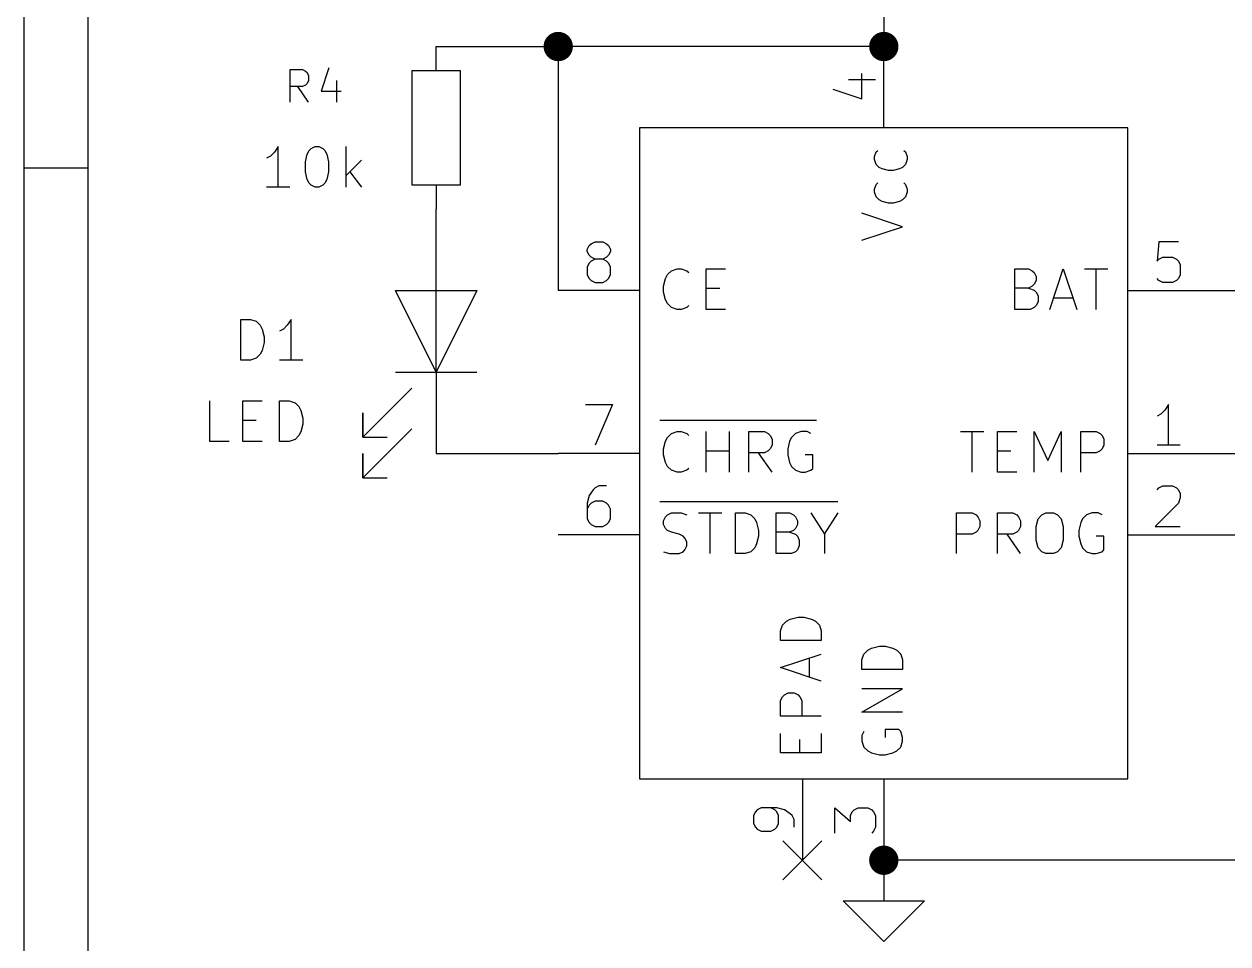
# Model space of a CAD drawing. Header units: inches. Extents: x 0.4 to 16.1, y -11.3 to -0.4.
# Drawn here: x 0.394 to 1.873, y -7.253 to -6.122 of the extents above; entities that cross this region are included whole.
import ezdxf

# ---------------------------------------------------------------- set-up
doc = ezdxf.new("R2010")
doc.units = ezdxf.units.IN
doc.header["$MEASUREMENT"] = 0
for name, color, linetype in [('BLUE', 174, 'CONTINUOUS'), ('GREENSIXTYFIVE', 129, 'CONTINUOUS'), ('LIGHTGREEN', 92, 'CONTINUOUS'), ('LIGHTRED', 12, 'CONTINUOUS'), ('RED', 14, 'CONTINUOUS'), ('WHITE', 250, 'CONTINUOUS')]:
    doc.layers.add(name, color=color, linetype=linetype)

msp = doc.modelspace()

# ---------------------------------------------------------------- linework, layer by layer
at = {"layer": 'BLUE', "linetype": 'CONTINUOUS'}
for p, q in [((1.326, -7.126), (1.374, -7.174)), ((1.374, -7.126), (1.326, -7.174))]:
    msp.add_line(p, q, dxfattribs=at)
at = {"layer": 'GREENSIXTYFIVE', "linetype": 'CONTINUOUS'}
for p, q in [((0.7205, -6.2182), (0.7205, -6.1782)), ((0.7205, -6.1782), (0.7357, -6.1782)), ((0.7205, -6.2182), (0.7205, -6.1782)), ((0.7205, -6.1782), (0.7357, -6.1782)), ((0.7357, -6.1782), (0.7395, -6.1801)), ((0.7357, -6.1782), (0.7395, -6.1801)), ((0.7395, -6.1801), (0.7414, -6.1821)), ((0.7395, -6.1801), (0.7414, -6.1821)), ((0.7414, -6.1821), (0.7433, -6.1859)), ((0.7414, -6.1821), (0.7433, -6.1859)), ((0.7681, -6.1763), (0.7586, -6.2049)), ((0.7681, -6.1763), (0.7586, -6.2049)), ((0.7395, -6.1973), (0.7357, -6.1992)), ((0.7395, -6.1973), (0.7357, -6.1992)), ((0.7414, -6.1954), (0.7395, -6.1973)), ((0.7414, -6.1954), (0.7395, -6.1973)), ((0.7433, -6.1916), (0.7414, -6.1954)), ((0.7433, -6.1916), (0.7414, -6.1954)), ((0.7433, -6.1859), (0.7433, -6.1916)), ((0.7433, -6.1859), (0.7433, -6.1916)), ((0.7776, -6.1916), (0.7776, -6.2182)), ((0.7776, -6.1916), (0.7776, -6.2182)), ((0.7357, -6.1992), (0.7205, -6.1992)), ((0.7357, -6.1992), (0.7205, -6.1992)), ((0.7433, -6.2182), (0.73, -6.1992)), ((0.7433, -6.2182), (0.73, -6.1992)), ((0.7586, -6.2049), (0.7833, -6.2049)), ((0.7586, -6.2049), (0.7833, -6.2049)), ((0.6964, -6.2847), (0.6917, -6.2871)), ((0.6964, -6.2847), (0.6917, -6.2871)), ((0.7012, -6.2799), (0.6964, -6.2847)), ((0.7012, -6.2799), (0.6964, -6.2847)), ((0.706, -6.2728), (0.7012, -6.2799)), ((0.706, -6.2728), (0.7012, -6.2799)), ((0.706, -6.3228), (0.706, -6.2728)), ((0.706, -6.3228), (0.706, -6.2728)), ((0.7393, -6.2919), (0.7417, -6.2823)), ((0.7393, -6.2919), (0.7417, -6.2823)), ((0.7417, -6.2823), (0.744, -6.2776)), ((0.7417, -6.2823), (0.744, -6.2776)), ((0.744, -6.2776), (0.7464, -6.2752)), ((0.744, -6.2776), (0.7464, -6.2752)), ((0.7464, -6.2752), (0.7512, -6.2728)), ((0.7464, -6.2752), (0.7512, -6.2728)), ((0.7512, -6.2728), (0.756, -6.2728)), ((0.7512, -6.2728), (0.756, -6.2728)), ((0.756, -6.2728), (0.7607, -6.2752)), ((0.756, -6.2728), (0.7607, -6.2752)), ((0.7607, -6.2752), (0.7631, -6.2776)), ((0.7607, -6.2752), (0.7631, -6.2776)), ((0.7631, -6.2776), (0.7655, -6.2823)), ((0.7631, -6.2776), (0.7655, -6.2823)), ((0.7655, -6.2823), (0.7679, -6.2919)), ((0.7655, -6.2823), (0.7679, -6.2919)), ((0.7893, -6.3228), (0.7893, -6.2728)), ((0.7893, -6.3228), (0.7893, -6.2728)), ((1.4387, -6.2852), (1.4406, -6.2795)), ((1.4387, -6.2852), (1.4406, -6.2795)), ((1.4387, -6.289), (1.4387, -6.2852)), ((1.4387, -6.289), (1.4387, -6.2852)), ((1.4406, -6.2795), (1.4425, -6.2776)), ((1.4406, -6.2795), (1.4425, -6.2776)), ((1.4748, -6.2776), (1.4768, -6.2795)), ((1.4748, -6.2776), (1.4768, -6.2795)), ((1.4768, -6.2795), (1.4787, -6.2852)), ((1.4768, -6.2795), (1.4787, -6.2852)), ((1.4787, -6.2852), (1.4787, -6.289)), ((1.4787, -6.2852), (1.4787, -6.289)), ((0.7393, -6.3038), (0.7393, -6.2919)), ((0.7393, -6.3038), (0.7393, -6.2919)), ((0.7679, -6.2919), (0.7679, -6.3038)), ((0.7679, -6.2919), (0.7679, -6.3038)), ((0.8083, -6.2895), (0.7893, -6.3085)), ((0.8083, -6.2895), (0.7893, -6.3085)), ((1.4406, -6.2948), (1.4387, -6.289)), ((1.4406, -6.2948), (1.4387, -6.289)), ((1.4444, -6.2986), (1.4406, -6.2948)), ((1.4444, -6.2986), (1.4406, -6.2948)), ((1.4482, -6.3005), (1.4444, -6.2986)), ((1.4482, -6.3005), (1.4444, -6.2986)), ((1.4558, -6.3024), (1.4482, -6.3005)), ((1.4558, -6.3024), (1.4482, -6.3005)), ((1.4691, -6.3005), (1.4615, -6.3024)), ((1.4691, -6.3005), (1.4615, -6.3024)), ((1.4729, -6.2986), (1.4691, -6.3005)), ((1.4729, -6.2986), (1.4691, -6.3005)), ((1.4768, -6.2948), (1.4729, -6.2986)), ((1.4768, -6.2948), (1.4729, -6.2986)), ((1.4787, -6.289), (1.4768, -6.2948)), ((1.4787, -6.289), (1.4768, -6.2948)), ((0.7417, -6.3133), (0.7393, -6.3038)), ((0.7417, -6.3133), (0.7393, -6.3038)), ((0.744, -6.318), (0.7417, -6.3133)), ((0.744, -6.318), (0.7417, -6.3133)), ((0.7655, -6.3133), (0.7631, -6.318)), ((0.7655, -6.3133), (0.7631, -6.318)), ((0.7679, -6.3038), (0.7655, -6.3133)), ((0.7679, -6.3038), (0.7655, -6.3133)), ((0.794, -6.3038), (0.8083, -6.3228)), ((0.794, -6.3038), (0.8083, -6.3228)), ((1.4615, -6.3024), (1.4558, -6.3024)), ((1.4615, -6.3024), (1.4558, -6.3024)), ((0.7202, -6.3228), (0.6917, -6.3228)), ((0.7202, -6.3228), (0.6917, -6.3228)), ((0.7464, -6.3204), (0.744, -6.318)), ((0.7464, -6.3204), (0.744, -6.318)), ((0.7512, -6.3228), (0.7464, -6.3204)), ((0.7512, -6.3228), (0.7464, -6.3204)), ((0.756, -6.3228), (0.7512, -6.3228)), ((0.756, -6.3228), (0.7512, -6.3228)), ((0.7607, -6.3204), (0.756, -6.3228)), ((0.7607, -6.3204), (0.756, -6.3228)), ((0.7631, -6.318), (0.7607, -6.3204)), ((0.7631, -6.318), (0.7607, -6.3204)), ((1.4387, -6.3252), (1.4406, -6.3195)), ((1.4387, -6.3252), (1.4406, -6.3195)), ((1.4387, -6.329), (1.4387, -6.3252)), ((1.4387, -6.329), (1.4387, -6.3252)), ((1.4406, -6.3348), (1.4387, -6.329)), ((1.4406, -6.3348), (1.4387, -6.329)), ((1.4406, -6.3195), (1.4425, -6.3176)), ((1.4406, -6.3195), (1.4425, -6.3176)), ((1.4748, -6.3176), (1.4768, -6.3195)), ((1.4748, -6.3176), (1.4768, -6.3195)), ((1.4768, -6.3195), (1.4787, -6.3252)), ((1.4768, -6.3195), (1.4787, -6.3252)), ((1.4787, -6.329), (1.4768, -6.3348)), ((1.4787, -6.329), (1.4768, -6.3348)), ((1.4787, -6.3252), (1.4787, -6.329)), ((1.4787, -6.3252), (1.4787, -6.329)), ((1.4444, -6.3386), (1.4406, -6.3348)), ((1.4444, -6.3386), (1.4406, -6.3348)), ((1.4482, -6.3405), (1.4444, -6.3386)), ((1.4482, -6.3405), (1.4444, -6.3386)), ((1.4558, -6.3424), (1.4482, -6.3405)), ((1.4558, -6.3424), (1.4482, -6.3405)), ((1.4615, -6.3424), (1.4558, -6.3424)), ((1.4615, -6.3424), (1.4558, -6.3424)), ((1.4691, -6.3405), (1.4615, -6.3424)), ((1.4691, -6.3405), (1.4615, -6.3424)), ((1.4729, -6.3386), (1.4691, -6.3405)), ((1.4729, -6.3386), (1.4691, -6.3405)), ((1.4768, -6.3348), (1.4729, -6.3386)), ((1.4768, -6.3348), (1.4729, -6.3386)), ((1.4731, -6.3714), (1.4231, -6.3548)), ((1.4731, -6.3714), (1.4231, -6.3548)), ((1.4231, -6.3881), (1.4731, -6.3714)), ((1.4231, -6.3881), (1.4731, -6.3714)), ((1.1819, -6.435), (1.1843, -6.4303)), ((1.1819, -6.435), (1.1843, -6.4303)), ((1.1843, -6.4303), (1.189, -6.4255)), ((1.1843, -6.4303), (1.189, -6.4255)), ((1.189, -6.4255), (1.1962, -6.4231)), ((1.189, -6.4255), (1.1962, -6.4231)), ((1.1962, -6.4231), (1.2009, -6.4231)), ((1.1962, -6.4231), (1.2009, -6.4231)), ((1.2009, -6.4231), (1.2081, -6.4255)), ((1.2009, -6.4231), (1.2081, -6.4255)), ((1.2081, -6.4255), (1.2105, -6.4279)), ((1.2081, -6.4255), (1.2105, -6.4279)), ((1.2319, -6.4731), (1.2319, -6.4231)), ((1.2319, -6.4231), (1.2557, -6.4231)), ((1.2319, -6.4731), (1.2319, -6.4231)), ((1.2319, -6.4231), (1.2557, -6.4231)), ((1.6109, -6.4731), (1.6109, -6.4231)), ((1.6109, -6.4231), (1.6276, -6.4231)), ((1.6109, -6.4731), (1.6109, -6.4231)), ((1.6109, -6.4231), (1.6276, -6.4231)), ((1.6276, -6.4231), (1.6324, -6.4255)), ((1.6276, -6.4231), (1.6324, -6.4255)), ((1.6324, -6.4255), (1.6348, -6.4279)), ((1.6324, -6.4255), (1.6348, -6.4279)), ((1.6348, -6.4279), (1.6371, -6.4327)), ((1.6348, -6.4279), (1.6371, -6.4327)), ((1.6371, -6.4327), (1.6371, -6.4374)), ((1.6371, -6.4327), (1.6371, -6.4374)), ((1.6538, -6.4731), (1.6705, -6.4231)), ((1.6538, -6.4731), (1.6705, -6.4231)), ((1.6705, -6.4231), (1.6871, -6.4731)), ((1.6705, -6.4231), (1.6871, -6.4731)), ((1.6967, -6.4231), (1.7252, -6.4231)), ((1.6967, -6.4231), (1.7252, -6.4231)), ((1.711, -6.4731), (1.711, -6.4231)), ((1.711, -6.4731), (1.711, -6.4231)), ((1.1795, -6.4446), (1.1819, -6.435)), ((1.1795, -6.4446), (1.1819, -6.435)), ((1.1795, -6.4517), (1.1795, -6.4446)), ((1.1795, -6.4517), (1.1795, -6.4446)), ((1.2319, -6.4469), (1.2486, -6.4469)), ((1.2319, -6.4469), (1.2486, -6.4469)), ((1.6276, -6.4469), (1.6109, -6.4469)), ((1.6276, -6.4469), (1.6109, -6.4469)), ((1.6324, -6.4446), (1.6276, -6.4469)), ((1.6324, -6.4446), (1.6276, -6.4469)), ((1.6276, -6.4469), (1.6348, -6.4493)), ((1.6276, -6.4469), (1.6348, -6.4493)), ((1.6348, -6.4422), (1.6324, -6.4446)), ((1.6348, -6.4422), (1.6324, -6.4446)), ((1.6371, -6.4374), (1.6348, -6.4422)), ((1.6371, -6.4374), (1.6348, -6.4422)), ((1.1819, -6.4612), (1.1795, -6.4517)), ((1.1819, -6.4612), (1.1795, -6.4517)), ((1.1843, -6.466), (1.1819, -6.4612)), ((1.1843, -6.466), (1.1819, -6.4612)), ((1.6348, -6.4493), (1.6371, -6.4517)), ((1.6348, -6.4493), (1.6371, -6.4517)), ((1.6371, -6.4517), (1.6395, -6.4565)), ((1.6371, -6.4517), (1.6395, -6.4565)), ((1.6395, -6.4636), (1.6371, -6.4684)), ((1.6395, -6.4636), (1.6371, -6.4684)), ((1.6395, -6.4565), (1.6395, -6.4636)), ((1.6395, -6.4565), (1.6395, -6.4636)), ((1.6586, -6.4588), (1.6824, -6.4588)), ((1.6586, -6.4588), (1.6824, -6.4588)), ((1.189, -6.4708), (1.1843, -6.466)), ((1.189, -6.4708), (1.1843, -6.466)), ((1.1962, -6.4731), (1.189, -6.4708)), ((1.1962, -6.4731), (1.189, -6.4708)), ((1.2009, -6.4731), (1.1962, -6.4731)), ((1.2009, -6.4731), (1.1962, -6.4731)), ((1.2081, -6.4708), (1.2009, -6.4731)), ((1.2081, -6.4708), (1.2009, -6.4731)), ((1.2105, -6.4684), (1.2081, -6.4708)), ((1.2105, -6.4684), (1.2081, -6.4708)), ((1.2557, -6.4731), (1.2319, -6.4731)), ((1.2557, -6.4731), (1.2319, -6.4731)), ((1.63, -6.4731), (1.6109, -6.4731)), ((1.63, -6.4731), (1.6109, -6.4731)), ((1.6348, -6.4708), (1.63, -6.4731)), ((1.6348, -6.4708), (1.63, -6.4731)), ((1.6371, -6.4684), (1.6348, -6.4708)), ((1.6371, -6.4684), (1.6348, -6.4708)), ((0.6599, -6.5353), (0.6599, -6.4853)), ((0.6599, -6.4853), (0.6718, -6.4853)), ((0.6599, -6.5353), (0.6599, -6.4853)), ((0.6599, -6.4853), (0.6718, -6.4853)), ((0.6718, -6.4853), (0.679, -6.4877)), ((0.6718, -6.4853), (0.679, -6.4877)), ((0.679, -6.4877), (0.6837, -6.4924)), ((0.679, -6.4877), (0.6837, -6.4924)), ((0.6837, -6.4924), (0.6861, -6.4972)), ((0.6837, -6.4924), (0.6861, -6.4972)), ((0.7171, -6.4924), (0.7123, -6.4972)), ((0.7171, -6.4924), (0.7123, -6.4972)), ((0.7218, -6.4853), (0.7171, -6.4924)), ((0.7218, -6.4853), (0.7171, -6.4924)), ((0.7218, -6.5353), (0.7218, -6.4853)), ((0.7218, -6.5353), (0.7218, -6.4853)), ((0.6861, -6.4972), (0.6885, -6.5067)), ((0.6861, -6.4972), (0.6885, -6.5067)), ((0.6885, -6.5067), (0.6885, -6.5139)), ((0.6885, -6.5067), (0.6885, -6.5139)), ((0.7123, -6.4972), (0.7075, -6.4996)), ((0.7123, -6.4972), (0.7075, -6.4996)), ((0.6885, -6.5139), (0.6861, -6.5234)), ((0.6885, -6.5139), (0.6861, -6.5234)), ((0.6718, -6.5353), (0.6599, -6.5353)), ((0.6718, -6.5353), (0.6599, -6.5353)), ((0.679, -6.5329), (0.6718, -6.5353)), ((0.679, -6.5329), (0.6718, -6.5353)), ((0.6837, -6.5282), (0.679, -6.5329)), ((0.6837, -6.5282), (0.679, -6.5329)), ((0.6861, -6.5234), (0.6837, -6.5282)), ((0.6861, -6.5234), (0.6837, -6.5282)), ((0.7361, -6.5353), (0.7075, -6.5353)), ((0.7361, -6.5353), (0.7075, -6.5353)), ((0.6218, -6.6353), (0.6218, -6.5853)), ((0.6218, -6.6353), (0.6218, -6.5853)), ((0.6623, -6.6353), (0.6623, -6.5853)), ((0.6623, -6.5853), (0.6861, -6.5853)), ((0.6623, -6.6353), (0.6623, -6.5853)), ((0.6623, -6.5853), (0.6861, -6.5853)), ((0.7075, -6.6353), (0.7075, -6.5853)), ((0.7075, -6.5853), (0.7194, -6.5853)), ((0.7075, -6.6353), (0.7075, -6.5853)), ((0.7075, -6.5853), (0.7194, -6.5853)), ((0.7194, -6.5853), (0.7266, -6.5877)), ((0.7194, -6.5853), (0.7266, -6.5877)), ((0.7266, -6.5877), (0.7313, -6.5924)), ((0.7266, -6.5877), (0.7313, -6.5924)), ((0.7313, -6.5924), (0.7337, -6.5972)), ((0.7313, -6.5924), (0.7337, -6.5972)), ((0.6623, -6.6091), (0.679, -6.6091)), ((0.6623, -6.6091), (0.679, -6.6091)), ((0.7337, -6.5972), (0.7361, -6.6067)), ((0.7337, -6.5972), (0.7361, -6.6067)), ((0.7361, -6.6067), (0.7361, -6.6139)), ((0.7361, -6.6067), (0.7361, -6.6139)), ((1.175, -6.6093), (1.3674, -6.6093)), ((1.175, -6.6093), (1.3674, -6.6093)), ((0.7337, -6.6234), (0.7313, -6.6282)), ((0.7337, -6.6234), (0.7313, -6.6282)), ((0.7361, -6.6139), (0.7337, -6.6234)), ((0.7361, -6.6139), (0.7337, -6.6234)), ((1.1843, -6.6303), (1.189, -6.6255)), ((1.1843, -6.6303), (1.189, -6.6255)), ((1.189, -6.6255), (1.1962, -6.6231)), ((1.189, -6.6255), (1.1962, -6.6231)), ((1.1962, -6.6231), (1.2009, -6.6231)), ((1.1962, -6.6231), (1.2009, -6.6231)), ((1.2009, -6.6231), (1.2081, -6.6255)), ((1.2009, -6.6231), (1.2081, -6.6255)), ((1.2081, -6.6255), (1.2105, -6.6279)), ((1.2081, -6.6255), (1.2105, -6.6279)), ((1.2319, -6.6731), (1.2319, -6.6231)), ((1.2319, -6.6731), (1.2319, -6.6231)), ((1.2605, -6.6731), (1.2605, -6.6231)), ((1.2605, -6.6731), (1.2605, -6.6231)), ((1.2843, -6.6731), (1.2843, -6.6231)), ((1.2843, -6.6231), (1.3033, -6.6231)), ((1.2843, -6.6731), (1.2843, -6.6231)), ((1.2843, -6.6231), (1.3033, -6.6231)), ((1.3033, -6.6231), (1.3081, -6.6255)), ((1.3033, -6.6231), (1.3081, -6.6255)), ((1.3081, -6.6255), (1.3105, -6.6279)), ((1.3081, -6.6255), (1.3105, -6.6279)), ((1.3414, -6.6255), (1.3367, -6.6303)), ((1.3414, -6.6255), (1.3367, -6.6303)), ((1.3486, -6.6231), (1.3414, -6.6255)), ((1.3486, -6.6231), (1.3414, -6.6255)), ((1.3557, -6.6231), (1.3486, -6.6231)), ((1.3557, -6.6231), (1.3486, -6.6231)), ((1.3605, -6.6255), (1.3557, -6.6231)), ((1.3605, -6.6255), (1.3557, -6.6231)), ((1.5443, -6.6231), (1.5729, -6.6231)), ((1.5443, -6.6231), (1.5729, -6.6231)), ((1.5586, -6.6731), (1.5586, -6.6231)), ((1.5586, -6.6731), (1.5586, -6.6231)), ((1.5895, -6.6731), (1.5895, -6.6231)), ((1.5895, -6.6231), (1.6133, -6.6231)), ((1.5895, -6.6731), (1.5895, -6.6231)), ((1.5895, -6.6231), (1.6133, -6.6231)), ((1.6348, -6.6731), (1.6348, -6.6231)), ((1.6348, -6.6231), (1.6514, -6.6588)), ((1.6348, -6.6731), (1.6348, -6.6231)), ((1.6348, -6.6231), (1.6514, -6.6588)), ((1.6514, -6.6588), (1.6681, -6.6231)), ((1.6514, -6.6588), (1.6681, -6.6231)), ((1.6681, -6.6231), (1.6681, -6.6731)), ((1.6681, -6.6231), (1.6681, -6.6731)), ((1.6919, -6.6731), (1.6919, -6.6231)), ((1.6919, -6.6231), (1.7109, -6.6231)), ((1.6919, -6.6731), (1.6919, -6.6231)), ((1.6919, -6.6231), (1.7109, -6.6231)), ((1.7109, -6.6231), (1.7157, -6.6255)), ((1.7109, -6.6231), (1.7157, -6.6255)), ((1.7157, -6.6255), (1.7181, -6.6279)), ((1.7157, -6.6255), (1.7181, -6.6279)), ((0.6456, -6.6353), (0.6218, -6.6353)), ((0.6456, -6.6353), (0.6218, -6.6353)), ((0.6861, -6.6353), (0.6623, -6.6353)), ((0.6861, -6.6353), (0.6623, -6.6353)), ((0.7194, -6.6353), (0.7075, -6.6353)), ((0.7194, -6.6353), (0.7075, -6.6353)), ((0.7266, -6.6329), (0.7194, -6.6353)), ((0.7266, -6.6329), (0.7194, -6.6353)), ((0.7313, -6.6282), (0.7266, -6.6329)), ((0.7313, -6.6282), (0.7266, -6.6329)), ((1.1795, -6.6446), (1.1819, -6.635)), ((1.1795, -6.6446), (1.1819, -6.635)), ((1.1819, -6.635), (1.1843, -6.6303)), ((1.1819, -6.635), (1.1843, -6.6303)), ((1.3105, -6.6279), (1.3129, -6.6327)), ((1.3105, -6.6279), (1.3129, -6.6327)), ((1.3129, -6.6398), (1.3105, -6.6446)), ((1.3129, -6.6398), (1.3105, -6.6446)), ((1.3129, -6.6327), (1.3129, -6.6398)), ((1.3129, -6.6327), (1.3129, -6.6398)), ((1.3343, -6.635), (1.3319, -6.6446)), ((1.3343, -6.635), (1.3319, -6.6446)), ((1.3367, -6.6303), (1.3343, -6.635)), ((1.3367, -6.6303), (1.3343, -6.635)), ((1.7181, -6.6279), (1.7205, -6.6327)), ((1.7181, -6.6279), (1.7205, -6.6327)), ((1.7205, -6.6398), (1.7181, -6.6446)), ((1.7205, -6.6398), (1.7181, -6.6446)), ((1.7205, -6.6327), (1.7205, -6.6398)), ((1.7205, -6.6327), (1.7205, -6.6398)), ((1.1795, -6.6517), (1.1795, -6.6446)), ((1.1795, -6.6517), (1.1795, -6.6446)), ((1.1819, -6.6612), (1.1795, -6.6517)), ((1.1819, -6.6612), (1.1795, -6.6517)), ((1.2319, -6.6469), (1.2605, -6.6469)), ((1.2319, -6.6469), (1.2605, -6.6469)), ((1.3033, -6.6493), (1.2843, -6.6493)), ((1.3033, -6.6493), (1.2843, -6.6493)), ((1.3129, -6.6731), (1.2962, -6.6493)), ((1.3129, -6.6731), (1.2962, -6.6493)), ((1.3081, -6.6469), (1.3033, -6.6493)), ((1.3081, -6.6469), (1.3033, -6.6493)), ((1.3105, -6.6446), (1.3081, -6.6469)), ((1.3105, -6.6446), (1.3081, -6.6469)), ((1.3319, -6.6446), (1.3319, -6.6517)), ((1.3319, -6.6446), (1.3319, -6.6517)), ((1.3319, -6.6517), (1.3343, -6.6612)), ((1.3319, -6.6517), (1.3343, -6.6612)), ((1.3629, -6.6517), (1.3533, -6.6517)), ((1.3629, -6.6517), (1.3533, -6.6517)), ((1.3629, -6.6684), (1.3629, -6.6517)), ((1.3629, -6.6684), (1.3629, -6.6517)), ((1.5895, -6.6469), (1.6062, -6.6469)), ((1.5895, -6.6469), (1.6062, -6.6469)), ((1.7109, -6.6493), (1.6919, -6.6493)), ((1.7109, -6.6493), (1.6919, -6.6493)), ((1.7157, -6.6469), (1.7109, -6.6493)), ((1.7157, -6.6469), (1.7109, -6.6493)), ((1.7181, -6.6446), (1.7157, -6.6469)), ((1.7181, -6.6446), (1.7157, -6.6469)), ((1.1843, -6.666), (1.1819, -6.6612)), ((1.1843, -6.666), (1.1819, -6.6612)), ((1.189, -6.6708), (1.1843, -6.666)), ((1.189, -6.6708), (1.1843, -6.666)), ((1.1962, -6.6731), (1.189, -6.6708)), ((1.1962, -6.6731), (1.189, -6.6708)), ((1.2081, -6.6708), (1.2009, -6.6731)), ((1.2081, -6.6708), (1.2009, -6.6731)), ((1.2105, -6.6684), (1.2081, -6.6708)), ((1.2105, -6.6684), (1.2081, -6.6708)), ((1.3343, -6.6612), (1.3367, -6.666)), ((1.3343, -6.6612), (1.3367, -6.666)), ((1.3367, -6.666), (1.3414, -6.6708)), ((1.3367, -6.666), (1.3414, -6.6708)), ((1.3414, -6.6708), (1.3486, -6.6731)), ((1.3414, -6.6708), (1.3486, -6.6731)), ((1.3533, -6.6731), (1.3605, -6.6708)), ((1.3533, -6.6731), (1.3605, -6.6708)), ((1.3605, -6.6708), (1.3629, -6.6684)), ((1.3605, -6.6708), (1.3629, -6.6684)), ((1.2009, -6.6731), (1.1962, -6.6731)), ((1.2009, -6.6731), (1.1962, -6.6731)), ((1.3486, -6.6731), (1.3533, -6.6731)), ((1.3486, -6.6731), (1.3533, -6.6731)), ((1.6133, -6.6731), (1.5895, -6.6731)), ((1.6133, -6.6731), (1.5895, -6.6731)), ((1.175, -6.7093), (1.3936, -6.7093)), ((1.175, -6.7093), (1.3936, -6.7093)), ((1.1795, -6.7327), (1.1819, -6.7279)), ((1.1795, -6.7327), (1.1819, -6.7279)), ((1.1819, -6.7279), (1.1843, -6.7255)), ((1.1819, -6.7279), (1.1843, -6.7255)), ((1.1843, -6.7255), (1.189, -6.7231)), ((1.1843, -6.7255), (1.189, -6.7231)), ((1.189, -6.7231), (1.2009, -6.7231)), ((1.189, -6.7231), (1.2009, -6.7231)), ((1.2009, -6.7231), (1.2081, -6.7255)), ((1.2009, -6.7231), (1.2081, -6.7255)), ((1.2224, -6.7231), (1.2509, -6.7231)), ((1.2224, -6.7231), (1.2509, -6.7231)), ((1.2367, -6.7731), (1.2367, -6.7231)), ((1.2367, -6.7731), (1.2367, -6.7231)), ((1.2676, -6.7731), (1.2676, -6.7231)), ((1.2676, -6.7231), (1.2795, -6.7231)), ((1.2676, -6.7731), (1.2676, -6.7231)), ((1.2676, -6.7231), (1.2795, -6.7231)), ((1.2795, -6.7231), (1.2867, -6.7255)), ((1.2795, -6.7231), (1.2867, -6.7255)), ((1.2867, -6.7255), (1.2914, -6.7303)), ((1.2867, -6.7255), (1.2914, -6.7303)), ((1.3176, -6.7731), (1.3176, -6.7231)), ((1.3176, -6.7231), (1.3343, -6.7231)), ((1.3176, -6.7731), (1.3176, -6.7231)), ((1.3176, -6.7231), (1.3343, -6.7231)), ((1.3343, -6.7231), (1.339, -6.7255)), ((1.3343, -6.7231), (1.339, -6.7255)), ((1.339, -6.7255), (1.3414, -6.7279)), ((1.339, -6.7255), (1.3414, -6.7279)), ((1.3414, -6.7279), (1.3438, -6.7327)), ((1.3414, -6.7279), (1.3438, -6.7327)), ((1.3605, -6.7231), (1.3771, -6.7493)), ((1.3605, -6.7231), (1.3771, -6.7493)), ((1.3771, -6.7493), (1.3938, -6.7231)), ((1.3771, -6.7493), (1.3938, -6.7231)), ((1.5395, -6.7731), (1.5395, -6.7231)), ((1.5395, -6.7231), (1.5586, -6.7231)), ((1.5395, -6.7731), (1.5395, -6.7231)), ((1.5395, -6.7231), (1.5586, -6.7231)), ((1.5586, -6.7231), (1.5633, -6.7255)), ((1.5586, -6.7231), (1.5633, -6.7255)), ((1.5633, -6.7255), (1.5657, -6.7279)), ((1.5633, -6.7255), (1.5657, -6.7279)), ((1.5657, -6.7279), (1.5681, -6.7327)), ((1.5657, -6.7279), (1.5681, -6.7327)), ((1.5895, -6.7731), (1.5895, -6.7231)), ((1.5895, -6.7231), (1.6086, -6.7231)), ((1.5895, -6.7731), (1.5895, -6.7231)), ((1.5895, -6.7231), (1.6086, -6.7231)), ((1.6086, -6.7231), (1.6133, -6.7255)), ((1.6086, -6.7231), (1.6133, -6.7255)), ((1.6133, -6.7255), (1.6157, -6.7279)), ((1.6133, -6.7255), (1.6157, -6.7279)), ((1.6157, -6.7279), (1.6181, -6.7327)), ((1.6157, -6.7279), (1.6181, -6.7327)), ((1.6395, -6.7303), (1.6443, -6.7255)), ((1.6395, -6.7303), (1.6443, -6.7255)), ((1.6443, -6.7255), (1.649, -6.7231)), ((1.6443, -6.7255), (1.649, -6.7231)), ((1.649, -6.7231), (1.6586, -6.7231)), ((1.649, -6.7231), (1.6586, -6.7231)), ((1.6586, -6.7231), (1.6633, -6.7255)), ((1.6586, -6.7231), (1.6633, -6.7255)), ((1.6633, -6.7255), (1.6681, -6.7303)), ((1.6633, -6.7255), (1.6681, -6.7303)), ((1.699, -6.7255), (1.6943, -6.7303)), ((1.699, -6.7255), (1.6943, -6.7303)), ((1.7062, -6.7231), (1.699, -6.7255)), ((1.7062, -6.7231), (1.699, -6.7255)), ((1.7133, -6.7231), (1.7062, -6.7231)), ((1.7133, -6.7231), (1.7062, -6.7231)), ((1.7181, -6.7255), (1.7133, -6.7231)), ((1.7181, -6.7255), (1.7133, -6.7231)), ((1.1795, -6.7374), (1.1795, -6.7327)), ((1.1795, -6.7374), (1.1795, -6.7327)), ((1.1819, -6.7422), (1.1795, -6.7374)), ((1.1819, -6.7422), (1.1795, -6.7374)), ((1.1843, -6.7446), (1.1819, -6.7422)), ((1.1843, -6.7446), (1.1819, -6.7422)), ((1.189, -6.7469), (1.1843, -6.7446)), ((1.189, -6.7469), (1.1843, -6.7446)), ((1.2914, -6.7303), (1.2938, -6.735)), ((1.2914, -6.7303), (1.2938, -6.735)), ((1.2938, -6.735), (1.2962, -6.7446)), ((1.2938, -6.735), (1.2962, -6.7446)), ((1.2962, -6.7446), (1.2962, -6.7517)), ((1.2962, -6.7446), (1.2962, -6.7517)), ((1.339, -6.7446), (1.3343, -6.7469)), ((1.339, -6.7446), (1.3343, -6.7469)), ((1.3414, -6.7422), (1.339, -6.7446)), ((1.3414, -6.7422), (1.339, -6.7446)), ((1.3438, -6.7374), (1.3414, -6.7422)), ((1.3438, -6.7374), (1.3414, -6.7422)), ((1.3438, -6.7327), (1.3438, -6.7374)), ((1.3438, -6.7327), (1.3438, -6.7374)), ((1.5657, -6.7446), (1.5633, -6.7469)), ((1.5657, -6.7446), (1.5633, -6.7469)), ((1.5681, -6.7398), (1.5657, -6.7446)), ((1.5681, -6.7398), (1.5657, -6.7446)), ((1.5681, -6.7327), (1.5681, -6.7398)), ((1.5681, -6.7327), (1.5681, -6.7398)), ((1.6157, -6.7446), (1.6133, -6.7469)), ((1.6157, -6.7446), (1.6133, -6.7469)), ((1.6181, -6.7398), (1.6157, -6.7446)), ((1.6181, -6.7398), (1.6157, -6.7446)), ((1.6181, -6.7327), (1.6181, -6.7398)), ((1.6181, -6.7327), (1.6181, -6.7398)), ((1.6371, -6.7398), (1.6395, -6.7303)), ((1.6371, -6.7398), (1.6395, -6.7303)), ((1.6371, -6.7565), (1.6371, -6.7398)), ((1.6371, -6.7565), (1.6371, -6.7398)), ((1.6681, -6.7303), (1.6705, -6.7398)), ((1.6681, -6.7303), (1.6705, -6.7398)), ((1.6705, -6.7398), (1.6705, -6.7565)), ((1.6705, -6.7398), (1.6705, -6.7565)), ((1.6919, -6.735), (1.6895, -6.7446)), ((1.6919, -6.735), (1.6895, -6.7446)), ((1.6895, -6.7446), (1.6895, -6.7517)), ((1.6895, -6.7446), (1.6895, -6.7517)), ((1.6943, -6.7303), (1.6919, -6.735)), ((1.6943, -6.7303), (1.6919, -6.735)), ((1.1986, -6.7493), (1.189, -6.7469)), ((1.1986, -6.7493), (1.189, -6.7469)), ((1.2033, -6.7517), (1.1986, -6.7493)), ((1.2033, -6.7517), (1.1986, -6.7493)), ((1.2057, -6.7541), (1.2033, -6.7517)), ((1.2057, -6.7541), (1.2033, -6.7517)), ((1.2081, -6.7588), (1.2057, -6.7541)), ((1.2081, -6.7588), (1.2057, -6.7541)), ((1.2081, -6.7636), (1.2081, -6.7588)), ((1.2081, -6.7636), (1.2081, -6.7588)), ((1.2962, -6.7517), (1.2938, -6.7612)), ((1.2962, -6.7517), (1.2938, -6.7612)), ((1.3343, -6.7469), (1.3176, -6.7469)), ((1.3343, -6.7469), (1.3176, -6.7469)), ((1.3343, -6.7469), (1.3414, -6.7493)), ((1.3343, -6.7469), (1.3414, -6.7493)), ((1.3414, -6.7493), (1.3438, -6.7517)), ((1.3414, -6.7493), (1.3438, -6.7517)), ((1.3438, -6.7517), (1.3462, -6.7565)), ((1.3438, -6.7517), (1.3462, -6.7565)), ((1.3462, -6.7565), (1.3462, -6.7636)), ((1.3462, -6.7565), (1.3462, -6.7636)), ((1.3771, -6.7493), (1.3771, -6.7731)), ((1.3771, -6.7493), (1.3771, -6.7731)), ((1.5586, -6.7493), (1.5395, -6.7493)), ((1.5586, -6.7493), (1.5395, -6.7493)), ((1.5633, -6.7469), (1.5586, -6.7493)), ((1.5633, -6.7469), (1.5586, -6.7493)), ((1.6086, -6.7493), (1.5895, -6.7493)), ((1.6086, -6.7493), (1.5895, -6.7493)), ((1.6181, -6.7731), (1.6014, -6.7493)), ((1.6181, -6.7731), (1.6014, -6.7493)), ((1.6133, -6.7469), (1.6086, -6.7493)), ((1.6133, -6.7469), (1.6086, -6.7493)), ((1.6395, -6.766), (1.6371, -6.7565)), ((1.6395, -6.766), (1.6371, -6.7565)), ((1.6705, -6.7565), (1.6681, -6.766)), ((1.6705, -6.7565), (1.6681, -6.766)), ((1.6895, -6.7517), (1.6919, -6.7612)), ((1.6895, -6.7517), (1.6919, -6.7612)), ((1.7205, -6.7517), (1.7109, -6.7517)), ((1.7205, -6.7517), (1.7109, -6.7517)), ((1.7205, -6.7684), (1.7205, -6.7517)), ((1.7205, -6.7684), (1.7205, -6.7517)), ((1.1795, -6.7708), (1.1867, -6.7731)), ((1.1795, -6.7708), (1.1867, -6.7731)), ((1.1867, -6.7731), (1.1986, -6.7731)), ((1.1867, -6.7731), (1.1986, -6.7731)), ((1.1986, -6.7731), (1.2033, -6.7708)), ((1.1986, -6.7731), (1.2033, -6.7708)), ((1.2033, -6.7708), (1.2057, -6.7684)), ((1.2033, -6.7708), (1.2057, -6.7684)), ((1.2057, -6.7684), (1.2081, -6.7636)), ((1.2057, -6.7684), (1.2081, -6.7636)), ((1.2795, -6.7731), (1.2676, -6.7731)), ((1.2795, -6.7731), (1.2676, -6.7731)), ((1.2867, -6.7708), (1.2795, -6.7731)), ((1.2867, -6.7708), (1.2795, -6.7731)), ((1.2914, -6.766), (1.2867, -6.7708)), ((1.2914, -6.766), (1.2867, -6.7708)), ((1.2938, -6.7612), (1.2914, -6.766)), ((1.2938, -6.7612), (1.2914, -6.766)), ((1.3367, -6.7731), (1.3176, -6.7731)), ((1.3367, -6.7731), (1.3176, -6.7731)), ((1.3414, -6.7708), (1.3367, -6.7731)), ((1.3414, -6.7708), (1.3367, -6.7731)), ((1.3438, -6.7684), (1.3414, -6.7708)), ((1.3438, -6.7684), (1.3414, -6.7708)), ((1.3462, -6.7636), (1.3438, -6.7684)), ((1.3462, -6.7636), (1.3438, -6.7684)), ((1.6443, -6.7708), (1.6395, -6.766)), ((1.6443, -6.7708), (1.6395, -6.766)), ((1.649, -6.7731), (1.6443, -6.7708)), ((1.649, -6.7731), (1.6443, -6.7708)), ((1.6586, -6.7731), (1.649, -6.7731)), ((1.6586, -6.7731), (1.649, -6.7731)), ((1.6633, -6.7708), (1.6586, -6.7731)), ((1.6633, -6.7708), (1.6586, -6.7731)), ((1.6681, -6.766), (1.6633, -6.7708)), ((1.6681, -6.766), (1.6633, -6.7708)), ((1.6919, -6.7612), (1.6943, -6.766)), ((1.6919, -6.7612), (1.6943, -6.766)), ((1.6943, -6.766), (1.699, -6.7708)), ((1.6943, -6.766), (1.699, -6.7708)), ((1.699, -6.7708), (1.7062, -6.7731)), ((1.699, -6.7708), (1.7062, -6.7731)), ((1.7062, -6.7731), (1.7109, -6.7731)), ((1.7062, -6.7731), (1.7109, -6.7731)), ((1.7109, -6.7731), (1.7181, -6.7708)), ((1.7109, -6.7731), (1.7181, -6.7708)), ((1.7181, -6.7708), (1.7205, -6.7684)), ((1.7181, -6.7708), (1.7205, -6.7684)), ((1.3231, -6.8681), (1.3255, -6.861)), ((1.3231, -6.8681), (1.3255, -6.861)), ((1.3255, -6.861), (1.3303, -6.8562)), ((1.3255, -6.861), (1.3303, -6.8562)), ((1.3303, -6.8562), (1.335, -6.8538)), ((1.3303, -6.8562), (1.335, -6.8538)), ((1.335, -6.8538), (1.3446, -6.8514)), ((1.335, -6.8538), (1.3446, -6.8514)), ((1.3446, -6.8514), (1.3517, -6.8514)), ((1.3446, -6.8514), (1.3517, -6.8514)), ((1.3517, -6.8514), (1.3612, -6.8538)), ((1.3517, -6.8514), (1.3612, -6.8538)), ((1.3612, -6.8538), (1.366, -6.8562)), ((1.3612, -6.8538), (1.366, -6.8562)), ((1.366, -6.8562), (1.3708, -6.861)), ((1.366, -6.8562), (1.3708, -6.861)), ((1.3708, -6.861), (1.3731, -6.8681)), ((1.3708, -6.861), (1.3731, -6.8681)), ((1.3231, -6.88), (1.3231, -6.8681)), ((1.3231, -6.88), (1.3231, -6.8681)), ((1.3731, -6.8681), (1.3731, -6.88)), ((1.3731, -6.8681), (1.3731, -6.88)), ((1.3731, -6.88), (1.3231, -6.88)), ((1.3731, -6.88), (1.3231, -6.88)), ((1.4255, -6.8967), (1.4303, -6.8919)), ((1.4255, -6.8967), (1.4303, -6.8919)), ((1.4303, -6.8919), (1.435, -6.8895)), ((1.4303, -6.8919), (1.435, -6.8895)), ((1.435, -6.8895), (1.4446, -6.8871)), ((1.435, -6.8895), (1.4446, -6.8871)), ((1.4446, -6.8871), (1.4517, -6.8871)), ((1.4446, -6.8871), (1.4517, -6.8871)), ((1.4517, -6.8871), (1.4612, -6.8895)), ((1.4517, -6.8871), (1.4612, -6.8895)), ((1.4612, -6.8895), (1.466, -6.8919)), ((1.4612, -6.8895), (1.466, -6.8919)), ((1.466, -6.8919), (1.4708, -6.8967)), ((1.466, -6.8919), (1.4708, -6.8967)), ((1.3231, -6.9133), (1.3731, -6.8967)), ((1.3231, -6.9133), (1.3731, -6.8967)), ((1.3588, -6.9252), (1.3588, -6.9014)), ((1.3588, -6.9252), (1.3588, -6.9014)), ((1.4231, -6.9038), (1.4255, -6.8967)), ((1.4231, -6.9038), (1.4255, -6.8967)), ((1.4231, -6.9157), (1.4231, -6.9038)), ((1.4231, -6.9157), (1.4231, -6.9038)), ((1.4708, -6.8967), (1.4731, -6.9038)), ((1.4708, -6.8967), (1.4731, -6.9038)), ((1.4731, -6.9038), (1.4731, -6.9157)), ((1.4731, -6.9038), (1.4731, -6.9157)), ((1.3731, -6.93), (1.3231, -6.9133)), ((1.3731, -6.93), (1.3231, -6.9133)), ((1.4731, -6.9157), (1.4231, -6.9157)), ((1.4731, -6.9157), (1.4231, -6.9157)), ((1.3231, -6.9538), (1.3255, -6.949)), ((1.3231, -6.9538), (1.3255, -6.949)), ((1.3255, -6.949), (1.3279, -6.9467)), ((1.3255, -6.949), (1.3279, -6.9467)), ((1.3279, -6.9467), (1.3327, -6.9443)), ((1.3279, -6.9467), (1.3327, -6.9443)), ((1.3327, -6.9443), (1.3398, -6.9443)), ((1.3327, -6.9443), (1.3398, -6.9443)), ((1.3398, -6.9443), (1.3446, -6.9467)), ((1.3398, -6.9443), (1.3446, -6.9467)), ((1.3446, -6.9467), (1.3469, -6.949)), ((1.3446, -6.9467), (1.3469, -6.949)), ((1.3469, -6.949), (1.3493, -6.9538)), ((1.3469, -6.949), (1.3493, -6.9538)), ((1.4231, -6.9681), (1.4731, -6.9395)), ((1.4731, -6.9395), (1.4231, -6.9395)), ((1.4231, -6.9681), (1.4731, -6.9395)), ((1.4731, -6.9395), (1.4231, -6.9395)), ((1.3231, -6.9729), (1.3231, -6.9538)), ((1.3231, -6.9729), (1.3231, -6.9538)), ((1.3493, -6.9538), (1.3493, -6.9729)), ((1.3493, -6.9538), (1.3493, -6.9729)), ((1.3731, -6.9729), (1.3231, -6.9729)), ((1.3731, -6.9729), (1.3231, -6.9729)), ((1.4731, -6.9681), (1.4231, -6.9681)), ((1.4731, -6.9681), (1.4231, -6.9681)), ((1.3231, -7.0181), (1.3231, -6.9943)), ((1.3231, -7.0181), (1.3231, -6.9943)), ((1.3731, -6.9943), (1.3731, -7.0181)), ((1.3731, -6.9943), (1.3731, -7.0181)), ((1.4255, -6.9919), (1.4231, -6.9967)), ((1.4255, -6.9919), (1.4231, -6.9967)), ((1.4684, -6.9895), (1.4517, -6.9895)), ((1.4517, -6.9895), (1.4517, -6.999)), ((1.4684, -6.9895), (1.4517, -6.9895)), ((1.4517, -6.9895), (1.4517, -6.999)), ((1.4708, -6.9919), (1.4684, -6.9895)), ((1.4708, -6.9919), (1.4684, -6.9895)), ((1.4731, -6.999), (1.4708, -6.9919)), ((1.4731, -6.999), (1.4708, -6.9919)), ((1.3469, -7.0181), (1.3469, -7.0014)), ((1.3469, -7.0181), (1.3469, -7.0014)), ((1.4231, -6.9967), (1.4231, -7.0038)), ((1.4231, -6.9967), (1.4231, -7.0038)), ((1.4231, -7.0038), (1.4255, -7.0109)), ((1.4231, -7.0038), (1.4255, -7.0109)), ((1.4255, -7.0109), (1.4303, -7.0157)), ((1.4255, -7.0109), (1.4303, -7.0157)), ((1.466, -7.0157), (1.4708, -7.0109)), ((1.466, -7.0157), (1.4708, -7.0109)), ((1.4708, -7.0109), (1.4731, -7.0038)), ((1.4708, -7.0109), (1.4731, -7.0038)), ((1.4731, -7.0038), (1.4731, -6.999)), ((1.4731, -7.0038), (1.4731, -6.999)), ((1.3731, -7.0181), (1.3231, -7.0181)), ((1.3731, -7.0181), (1.3231, -7.0181)), ((1.4303, -7.0157), (1.435, -7.0181)), ((1.4303, -7.0157), (1.435, -7.0181)), ((1.435, -7.0181), (1.4446, -7.0205)), ((1.435, -7.0181), (1.4446, -7.0205)), ((1.4446, -7.0205), (1.4517, -7.0205)), ((1.4446, -7.0205), (1.4517, -7.0205)), ((1.4517, -7.0205), (1.4612, -7.0181)), ((1.4517, -7.0205), (1.4612, -7.0181)), ((1.4612, -7.0181), (1.466, -7.0157)), ((1.4612, -7.0181), (1.466, -7.0157))]:
    msp.add_line(p, q, dxfattribs=at)
at = {"layer": 'LIGHTGREEN', "linetype": 'CONTINUOUS'}
for p, q in [((1.45, -6.1), (1.45, -6.15)), ((0.9, -6.15), (1.05, -6.15)), ((1.05, -6.15), (1.05, -6.45)), ((1.45, -6.15), (1.05, -6.15)), ((1.85, -6.45), (2.15, -6.45)), ((0.9, -6.65), (1.05, -6.65)), ((1.85, -6.65), (2.15, -6.65)), ((1.85, -6.75), (1.9, -6.75)), ((2.15, -7.15), (1.45, -7.15))]:
    msp.add_line(p, q, dxfattribs=at)
at = {"layer": 'LIGHTGREEN', "const_width": 0.018}
for points in [[(1.041, -6.15, 1), (1.059, -6.15, 1)], [(1.441, -6.15, 1), (1.459, -6.15, 1)], [(1.441, -7.15, 1), (1.459, -7.15, 1)]]:
    msp.add_lwpolyline(points, format="xyb", close=True, dxfattribs=at)
at = {"layer": 'LIGHTRED', "linetype": 'CONTINUOUS'}
for p, q in [((1.4065, -6.1905), (1.4399, -6.1905)), ((1.4065, -6.1905), (1.4399, -6.1905)), ((1.4232, -6.2143), (1.4232, -6.1833)), ((1.4232, -6.2143), (1.4232, -6.1833)), ((1.3875, -6.2024), (1.4232, -6.2143)), ((1.3875, -6.2024), (1.4232, -6.2143)), ((1.0857, -6.3994), (1.0881, -6.3946)), ((1.0857, -6.3994), (1.0881, -6.3946)), ((1.0857, -6.4018), (1.0857, -6.3994)), ((1.0857, -6.4018), (1.0857, -6.3994)), ((1.0881, -6.4065), (1.0857, -6.4018)), ((1.0881, -6.4065), (1.0857, -6.4018)), ((1.0881, -6.3946), (1.0905, -6.3923)), ((1.0881, -6.3946), (1.0905, -6.3923)), ((1.0905, -6.3923), (1.0952, -6.3899)), ((1.0905, -6.3923), (1.0952, -6.3899)), ((1.0952, -6.3899), (1.1048, -6.3899)), ((1.0952, -6.3899), (1.1048, -6.3899)), ((1.1048, -6.3899), (1.1095, -6.3923)), ((1.1048, -6.3899), (1.1095, -6.3923)), ((1.1095, -6.3923), (1.1119, -6.3946)), ((1.1095, -6.3923), (1.1119, -6.3946)), ((1.1119, -6.3946), (1.1143, -6.3994)), ((1.1119, -6.3946), (1.1143, -6.3994)), ((1.1143, -6.4018), (1.1119, -6.4065)), ((1.1143, -6.4018), (1.1119, -6.4065)), ((1.1143, -6.3994), (1.1143, -6.4018)), ((1.1143, -6.3994), (1.1143, -6.4018)), ((1.7881, -6.3899), (1.7857, -6.4137)), ((1.7881, -6.3899), (1.7857, -6.4137)), ((1.8119, -6.3899), (1.7881, -6.3899)), ((1.8119, -6.3899), (1.7881, -6.3899)), ((1.0881, -6.4161), (1.0857, -6.4208)), ((1.0881, -6.4161), (1.0857, -6.4208)), ((1.0905, -6.4089), (1.0881, -6.4065)), ((1.0905, -6.4089), (1.0881, -6.4065)), ((1.0905, -6.4137), (1.0881, -6.4161)), ((1.0905, -6.4137), (1.0881, -6.4161)), ((1.0952, -6.4113), (1.0905, -6.4089)), ((1.0952, -6.4113), (1.0905, -6.4089)), ((1.0952, -6.4113), (1.0905, -6.4137)), ((1.0952, -6.4113), (1.0905, -6.4137)), ((1.1048, -6.4113), (1.0952, -6.4113)), ((1.1048, -6.4113), (1.0952, -6.4113)), ((1.1095, -6.4089), (1.1048, -6.4113)), ((1.1095, -6.4089), (1.1048, -6.4113)), ((1.1095, -6.4137), (1.1048, -6.4113)), ((1.1095, -6.4137), (1.1048, -6.4113)), ((1.1119, -6.4065), (1.1095, -6.4089)), ((1.1119, -6.4065), (1.1095, -6.4089)), ((1.1119, -6.4161), (1.1095, -6.4137)), ((1.1119, -6.4161), (1.1095, -6.4137)), ((1.1143, -6.4208), (1.1119, -6.4161)), ((1.1143, -6.4208), (1.1119, -6.4161)), ((1.7857, -6.4137), (1.7881, -6.4113)), ((1.7857, -6.4137), (1.7881, -6.4113)), ((1.7881, -6.4113), (1.7929, -6.4089)), ((1.7881, -6.4113), (1.7929, -6.4089)), ((1.7929, -6.4089), (1.8048, -6.4089)), ((1.7929, -6.4089), (1.8048, -6.4089)), ((1.8048, -6.4089), (1.8095, -6.4113)), ((1.8048, -6.4089), (1.8095, -6.4113)), ((1.8095, -6.4113), (1.8119, -6.4137)), ((1.8095, -6.4113), (1.8119, -6.4137)), ((1.8119, -6.4137), (1.8143, -6.4184)), ((1.8119, -6.4137), (1.8143, -6.4184)), ((1.8143, -6.4184), (1.8143, -6.4304)), ((1.8143, -6.4184), (1.8143, -6.4304)), ((1.0857, -6.4208), (1.0857, -6.4304)), ((1.0857, -6.4208), (1.0857, -6.4304)), ((1.0857, -6.4304), (1.0881, -6.4351)), ((1.0857, -6.4304), (1.0881, -6.4351)), ((1.1119, -6.4351), (1.1143, -6.4304)), ((1.1119, -6.4351), (1.1143, -6.4304)), ((1.1143, -6.4304), (1.1143, -6.4208)), ((1.1143, -6.4304), (1.1143, -6.4208)), ((1.8143, -6.4304), (1.8119, -6.4351)), ((1.8143, -6.4304), (1.8119, -6.4351)), ((1.0881, -6.4351), (1.0905, -6.4375)), ((1.0881, -6.4351), (1.0905, -6.4375)), ((1.0905, -6.4375), (1.0952, -6.4399)), ((1.0905, -6.4375), (1.0952, -6.4399)), ((1.0952, -6.4399), (1.1048, -6.4399)), ((1.0952, -6.4399), (1.1048, -6.4399)), ((1.1048, -6.4399), (1.1095, -6.4375)), ((1.1048, -6.4399), (1.1095, -6.4375)), ((1.1095, -6.4375), (1.1119, -6.4351)), ((1.1095, -6.4375), (1.1119, -6.4351)), ((1.7881, -6.4375), (1.7857, -6.4351)), ((1.7881, -6.4375), (1.7857, -6.4351)), ((1.7929, -6.4399), (1.7881, -6.4375)), ((1.7929, -6.4399), (1.7881, -6.4375)), ((1.8048, -6.4399), (1.7929, -6.4399)), ((1.8048, -6.4399), (1.7929, -6.4399)), ((1.8095, -6.4375), (1.8048, -6.4399)), ((1.8095, -6.4375), (1.8048, -6.4399)), ((1.8119, -6.4351), (1.8095, -6.4375)), ((1.8119, -6.4351), (1.8095, -6.4375)), ((1.0833, -6.5899), (1.1167, -6.5899)), ((1.0833, -6.5899), (1.1167, -6.5899)), ((1.1167, -6.5899), (1.0952, -6.6399)), ((1.1167, -6.5899), (1.0952, -6.6399)), ((1.8, -6.5899), (1.7952, -6.597)), ((1.8, -6.5899), (1.7952, -6.597)), ((1.8, -6.6399), (1.8, -6.5899)), ((1.8, -6.6399), (1.8, -6.5899)), ((1.7905, -6.6018), (1.7857, -6.6042)), ((1.7905, -6.6018), (1.7857, -6.6042)), ((1.7952, -6.597), (1.7905, -6.6018)), ((1.7952, -6.597), (1.7905, -6.6018)), ((1.8143, -6.6399), (1.7857, -6.6399)), ((1.8143, -6.6399), (1.7857, -6.6399)), ((1.0929, -6.6946), (1.0881, -6.7018)), ((1.0929, -6.6946), (1.0881, -6.7018)), ((1.0952, -6.6923), (1.0929, -6.6946)), ((1.0952, -6.6923), (1.0929, -6.6946)), ((1.1, -6.6899), (1.0952, -6.6923)), ((1.1, -6.6899), (1.0952, -6.6923)), ((1.1095, -6.6899), (1.1, -6.6899)), ((1.1095, -6.6899), (1.1, -6.6899)), ((1.7857, -6.6946), (1.7881, -6.6923)), ((1.7857, -6.6946), (1.7881, -6.6923)), ((1.7881, -6.6923), (1.7929, -6.6899)), ((1.7881, -6.6923), (1.7929, -6.6899)), ((1.7929, -6.6899), (1.8048, -6.6899)), ((1.7929, -6.6899), (1.8048, -6.6899)), ((1.8048, -6.6899), (1.8095, -6.6923)), ((1.8048, -6.6899), (1.8095, -6.6923)), ((1.8095, -6.6923), (1.8119, -6.6946)), ((1.8095, -6.6923), (1.8119, -6.6946)), ((1.8119, -6.6946), (1.8143, -6.6994)), ((1.8119, -6.6946), (1.8143, -6.6994)), ((1.8143, -6.6994), (1.8143, -6.7042)), ((1.8143, -6.6994), (1.8143, -6.7042)), ((1.0881, -6.7018), (1.0857, -6.7113)), ((1.0881, -6.7018), (1.0857, -6.7113)), ((1.0857, -6.7113), (1.0857, -6.7304)), ((1.0857, -6.7113), (1.0857, -6.7304)), ((1.0881, -6.7137), (1.0857, -6.7184)), ((1.0881, -6.7137), (1.0857, -6.7184)), ((1.0905, -6.7113), (1.0881, -6.7137)), ((1.0905, -6.7113), (1.0881, -6.7137)), ((1.0952, -6.7089), (1.0905, -6.7113)), ((1.0952, -6.7089), (1.0905, -6.7113)), ((1.1048, -6.7089), (1.0952, -6.7089)), ((1.1048, -6.7089), (1.0952, -6.7089)), ((1.1095, -6.7113), (1.1048, -6.7089)), ((1.1095, -6.7113), (1.1048, -6.7089)), ((1.1119, -6.7137), (1.1095, -6.7113)), ((1.1119, -6.7137), (1.1095, -6.7113)), ((1.1143, -6.7184), (1.1119, -6.7137)), ((1.1143, -6.7184), (1.1119, -6.7137)), ((1.8119, -6.7113), (1.7833, -6.7399)), ((1.8119, -6.7113), (1.7833, -6.7399)), ((1.8143, -6.7042), (1.8119, -6.7113)), ((1.8143, -6.7042), (1.8119, -6.7113)), ((1.1143, -6.7304), (1.1143, -6.7184)), ((1.1143, -6.7304), (1.1143, -6.7184)), ((1.0857, -6.7304), (1.0881, -6.7351)), ((1.0857, -6.7304), (1.0881, -6.7351)), ((1.0881, -6.7351), (1.0905, -6.7375)), ((1.0881, -6.7351), (1.0905, -6.7375)), ((1.0905, -6.7375), (1.0952, -6.7399)), ((1.0905, -6.7375), (1.0952, -6.7399)), ((1.0952, -6.7399), (1.1048, -6.7399)), ((1.0952, -6.7399), (1.1048, -6.7399)), ((1.1048, -6.7399), (1.1095, -6.7375)), ((1.1048, -6.7399), (1.1095, -6.7375)), ((1.1095, -6.7375), (1.1119, -6.7351)), ((1.1095, -6.7375), (1.1119, -6.7351)), ((1.1119, -6.7351), (1.1143, -6.7304)), ((1.1119, -6.7351), (1.1143, -6.7304)), ((1.7833, -6.7399), (1.8143, -6.7399)), ((1.7833, -6.7399), (1.8143, -6.7399)), ((1.2923, -7.0905), (1.2899, -7.0952)), ((1.2923, -7.0905), (1.2899, -7.0952)), ((1.2899, -7.0952), (1.2899, -7.1048)), ((1.2899, -7.0952), (1.2899, -7.1048)), ((1.2946, -7.0881), (1.2923, -7.0905)), ((1.2946, -7.0881), (1.2923, -7.0905)), ((1.2994, -7.0857), (1.2946, -7.0881)), ((1.2994, -7.0857), (1.2946, -7.0881)), ((1.3184, -7.0857), (1.2994, -7.0857)), ((1.3184, -7.0857), (1.2994, -7.0857)), ((1.3161, -7.0881), (1.3113, -7.0857)), ((1.3161, -7.0881), (1.3113, -7.0857)), ((1.3184, -7.0905), (1.3161, -7.0881)), ((1.3184, -7.0905), (1.3161, -7.0881)), ((1.328, -7.0881), (1.3184, -7.0857)), ((1.328, -7.0881), (1.3184, -7.0857)), ((1.3208, -7.0952), (1.3184, -7.0905)), ((1.3208, -7.0952), (1.3184, -7.0905)), ((1.3208, -7.1048), (1.3208, -7.0952)), ((1.3208, -7.1048), (1.3208, -7.0952)), ((1.3351, -7.0929), (1.328, -7.0881)), ((1.3351, -7.0929), (1.328, -7.0881)), ((1.3375, -7.0952), (1.3351, -7.0929)), ((1.3375, -7.0952), (1.3351, -7.0929)), ((1.3399, -7.1), (1.3375, -7.0952)), ((1.3399, -7.1), (1.3375, -7.0952)), ((1.3899, -7.1167), (1.3899, -7.0857)), ((1.3899, -7.0857), (1.4089, -7.1024)), ((1.3899, -7.1167), (1.3899, -7.0857)), ((1.3899, -7.0857), (1.4089, -7.1024)), ((1.4089, -7.0952), (1.4113, -7.0905)), ((1.4089, -7.0952), (1.4113, -7.0905)), ((1.4089, -7.1024), (1.4089, -7.0952)), ((1.4089, -7.1024), (1.4089, -7.0952)), ((1.4113, -7.0905), (1.4137, -7.0881)), ((1.4113, -7.0905), (1.4137, -7.0881)), ((1.4137, -7.0881), (1.4184, -7.0857)), ((1.4137, -7.0881), (1.4184, -7.0857)), ((1.4184, -7.0857), (1.4304, -7.0857)), ((1.4184, -7.0857), (1.4304, -7.0857)), ((1.4304, -7.0857), (1.4351, -7.0881)), ((1.4304, -7.0857), (1.4351, -7.0881)), ((1.4351, -7.0881), (1.4375, -7.0905)), ((1.4351, -7.0881), (1.4375, -7.0905)), ((1.4375, -7.0905), (1.4399, -7.0952)), ((1.4375, -7.0905), (1.4399, -7.0952)), ((1.4399, -7.0952), (1.4399, -7.1095)), ((1.4399, -7.0952), (1.4399, -7.1095)), ((1.2899, -7.1048), (1.2923, -7.1095)), ((1.2899, -7.1048), (1.2923, -7.1095)), ((1.2923, -7.1095), (1.2946, -7.1119)), ((1.2923, -7.1095), (1.2946, -7.1119)), ((1.2946, -7.1119), (1.2994, -7.1143)), ((1.2946, -7.1119), (1.2994, -7.1143)), ((1.2994, -7.1143), (1.3113, -7.1143)), ((1.2994, -7.1143), (1.3113, -7.1143)), ((1.3113, -7.1143), (1.3161, -7.1119)), ((1.3113, -7.1143), (1.3161, -7.1119)), ((1.3161, -7.1119), (1.3184, -7.1095)), ((1.3161, -7.1119), (1.3184, -7.1095)), ((1.3184, -7.1095), (1.3208, -7.1048)), ((1.3184, -7.1095), (1.3208, -7.1048)), ((1.3399, -7.1095), (1.3399, -7.1)), ((1.3399, -7.1095), (1.3399, -7.1)), ((1.4375, -7.1143), (1.4351, -7.1167)), ((1.4375, -7.1143), (1.4351, -7.1167)), ((1.4399, -7.1095), (1.4375, -7.1143)), ((1.4399, -7.1095), (1.4375, -7.1143))]:
    msp.add_line(p, q, dxfattribs=at)
at = {"layer": 'RED', "linetype": 'CONTINUOUS'}
for p, q in [((0.3937, -11.2993), (0.3937, -0.3937)), ((0.4724, -11.2206), (0.4724, -0.4724)), ((0.9, -6.18), (0.9, -6.15)), ((0.9, -6.18), (0.9, -6.15)), ((1.45, -6.25), (1.45, -6.15)), ((1.45, -6.25), (1.45, -6.15)), ((0.87, -6.18), (0.87, -6.32)), ((0.93, -6.18), (0.87, -6.18)), ((0.93, -6.32), (0.93, -6.18)), ((1.15, -6.25), (1.15, -7.05)), ((1.75, -6.25), (1.15, -6.25)), ((1.75, -7.05), (1.75, -6.25)), ((0.3937, -6.2992), (0.4724, -6.2992)), ((0.87, -6.32), (0.93, -6.32)), ((0.9, -6.32), (0.9, -6.35)), ((0.9, -6.32), (0.9, -6.35)), ((0.9, -6.45), (0.9, -6.35)), ((0.9, -6.45), (0.9, -6.35)), ((0.85, -6.45), (0.95, -6.45)), ((0.9, -6.55), (0.85, -6.45)), ((0.9, -6.55), (0.9, -6.45)), ((0.95, -6.45), (0.9, -6.55)), ((1.15, -6.45), (1.05, -6.45)), ((1.15, -6.45), (1.05, -6.45)), ((1.75, -6.45), (1.85, -6.45)), ((1.75, -6.45), (1.85, -6.45)), ((0.85, -6.55), (0.95, -6.55)), ((0.9, -6.55), (0.9, -6.65)), ((0.9, -6.55), (0.9, -6.65)), ((0.87, -6.57), (0.81, -6.63)), ((0.81, -6.63), (0.81, -6.6)), ((0.81, -6.6), (0.81, -6.63)), ((0.87, -6.62), (0.81, -6.68)), ((0.81, -6.63), (0.84, -6.63)), ((0.81, -6.68), (0.81, -6.65)), ((0.81, -6.65), (0.81, -6.68)), ((1.15, -6.65), (1.05, -6.65)), ((1.15, -6.65), (1.05, -6.65)), ((1.75, -6.65), (1.85, -6.65)), ((1.75, -6.65), (1.85, -6.65)), ((0.81, -6.68), (0.84, -6.68)), ((1.15, -6.75), (1.05, -6.75)), ((1.15, -6.75), (1.05, -6.75)), ((1.75, -6.75), (1.85, -6.75)), ((1.75, -6.75), (1.85, -6.75)), ((1.15, -7.05), (1.75, -7.05)), ((1.35, -7.05), (1.35, -7.15)), ((1.35, -7.05), (1.35, -7.15)), ((1.45, -7.05), (1.45, -7.15)), ((1.45, -7.05), (1.45, -7.15)), ((1.45, -7.15), (1.45, -7.2)), ((1.45, -7.25), (1.4, -7.2)), ((1.4, -7.2), (1.45, -7.2)), ((1.45, -7.2), (1.5, -7.2)), ((1.5, -7.2), (1.45, -7.25))]:
    msp.add_line(p, q, dxfattribs=at)
at = {"layer": 'WHITE', "linetype": 'CONTINUOUS'}
for p, q in [((1.15, -6.25), (1.15, -7.05)), ((1.75, -6.25), (1.15, -6.25)), ((1.75, -7.05), (1.75, -6.25)), ((1.15, -7.05), (1.75, -7.05))]:
    msp.add_line(p, q, dxfattribs=at)

doc.saveas('drawing.dxf')
